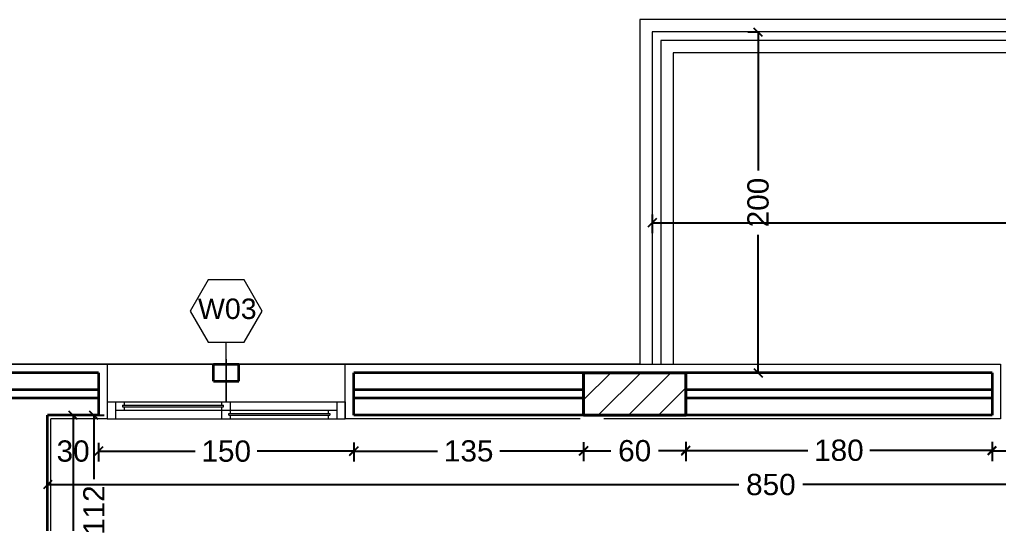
# Model space of a CAD drawing. Header units: inches. Extents: x -580639 to 179052, y 0 to 152898.
# Drawn here: x -345070 to -339319, y 142593 to 145555 of the extents above; entities that cross this region are included whole.
import ezdxf
from ezdxf.enums import TextEntityAlignment as Align

# ---------------------------------------------------------------- set-up
doc = ezdxf.new("R2010")
doc.units = ezdxf.units.IN
doc.header["$LTSCALE"] = 500
doc.header["$MEASUREMENT"] = 0
for name, color, linetype, lineweight in [('A-0.2', 61, 'Continuous', 20), ('A-balc', 31, 'Continuous', 18), ('A-wall', 52, 'Continuous', 35), ('col', 4, 'Continuous', 40), ('DIM', 8, 'Continuous', 18), ('fini', 11, 'Continuous', 13), ('H-text atribute', 130, 'Continuous', 20), ('Room reference', 50, 'Continuous', 13), ('WIN', 3, 'Continuous', 18)]:
    doc.layers.add(name, color=color, linetype=linetype, lineweight=lineweight)
doc.styles.add('50', font='arial.ttf', dxfattribs={"height": 125})
doc.styles.get("Standard").update_dxf_attribs({"font": 'arial.ttf'})
doc.dimstyles.new('DIM', dxfattribs={"dimscale": 50, "dimtxt": 125, "dimasz": 1, "dimexe": 1.2, "dimexo": 1, "dimgap": 1, "dimtad": 0, "dimtoh": 1, "dimdec": 0, "dimlfac": 0.1, "dimrnd": 1, "dimdsep": 46, "dimtxsty": '50', "dimblk": 'OBLIQUE', "dimcen": 0.09, "dimclrt": 8, "dimadec": 0, "dimazin": 0, "dimtfac": 1, "dimtdec": 0, "dimtix": 1, "dimtofl": 0, "dimtmove": 2, "dimatfit": 2, "dimfxl": 1, "dimfxlon": 1, "dimtzin": 0, "dimarcsym": 0})

# ---------------------------------------------------------------- blocks, each defined once
blk = doc.blocks.new('win')
at = {"layer": 'WIN'}
for p, q in [((-725, 35), (675, 35)), ((-725, 35), (-725, -65)), ((-675, 35), (-675, -65)), ((-635, 15), (-40, 15)), ((-635, 15), (-635, 5)), ((-635, 5), (-50, 5)), ((-635, 5), (-40, 5)), ((-625, 35), (-625, 15)), ((-625, 5), (-625, -15)), ((-50, 15), (-50, 35)), ((-50, -65), (-50, 5)), ((-40, 5), (-40, 15)), ((0, -35), (0, 35)), ((625, 35), (625, -65)), ((675, 35), (675, -65)), ((-675, -15), (-50, -15)), ((-50, -15), (625, -15)), ((-10, -35), (585, -35)), ((-10, -35), (585, -35)), ((-10, -45), (-10, -35)), ((-10, -45), (585, -45)), ((0, -65), (0, -45)), ((575, -15), (575, -35)), ((575, -45), (575, -65)), ((585, -35), (585, -45)), ((-725, -65), (675, -65))]:
    blk.add_line(p, q, dxfattribs=at)
blk = doc.blocks.new('WIND')
at = {"layer": 'Room reference', "ltscale": 1000}
blk.add_lwpolyline([(0.4025, -0.0018), (0.2969, 0.1812), (0.0857, 0.1812), (-0.0199, -0.0018), (0.0857, -0.1847), (0.2969, -0.1847)], close=True, dxfattribs=at)
blk.add_attdef('001', text='', height=0.12, dxfattribs=at).set_placement((0.1979, 0.0114), align=Align.MIDDLE_CENTER)
blk = doc.blocks.new('_Oblique')
at = {"color": 0, "linetype": 'ByBlock', "lineweight": -2}
blk.add_line((-0.5, -0.5), (0.5, 0.5), dxfattribs=at)
blk = doc.blocks.new('*D1142')
at = {"layer": 'Defpoints', "color": 0, "transparency": 16777216}
for p in [(-340708.2, 145480.1), (-340730.7, 143478.5), (-340708.2, 143478.5)]:
    blk.add_point(p, dxfattribs=at)
at = {"layer": 'DIM', "color": 0, "lineweight": -2, "transparency": 16777216}
for p, q in [((-340730.7, 145480.1), (-340790.7, 145480.1)), ((-340730.7, 145480.1), (-340730.7, 144668.2)), ((-340730.7, 143478.5), (-340730.7, 144290.3)), ((-340730.7, 143478.5), (-340790.7, 143478.5))]:
    blk.add_line(p, q, dxfattribs=at)
at = {"layer": 'DIM', "color": 0, "lineweight": -2, "transparency": 16777216, "xscale": 50, "yscale": 50, "zscale": 50}
for p, rotation in [((-340730.7, 145480.1), 90), ((-340730.7, 143478.5), 270)]:
    blk.add_blockref('_Oblique', p, dxfattribs=dict(at, rotation=rotation))
at = {"layer": 'DIM', "color": 8, "transparency": 16777216, "insert": (-340730.7, 144479.3), "char_height": 125, "attachment_point": 5, "rotation": 90, "style": '50'}
blk.add_mtext('200', dxfattribs=at)
blk = doc.blocks.new('*D1144')
at = {"layer": 'Defpoints', "color": 0, "transparency": 16777216}
for p in [(-341353.2, 144505.5), (-336208.2, 144505.5), (-336208.2, 144359.9)]:
    blk.add_point(p, dxfattribs=at)
at = {"layer": 'DIM', "color": 0, "lineweight": -2, "transparency": 16777216}
for p, q in [((-341353.2, 144409.9), (-341353.2, 144299.9)), ((-336208.2, 144409.9), (-336208.2, 144299.9)), ((-341353.2, 144359.9), (-338969.3, 144359.9)), ((-336208.2, 144359.9), (-338592.2, 144359.9))]:
    blk.add_line(p, q, dxfattribs=at)
at = {"layer": 'DIM', "color": 0, "lineweight": -2, "transparency": 16777216, "xscale": 50, "yscale": 50, "zscale": 50, "rotation": 180}
blk.add_blockref('_Oblique', (-341353.2, 144359.9), dxfattribs=at)
at = {"layer": 'DIM', "color": 0, "lineweight": -2, "transparency": 16777216, "xscale": 50, "yscale": 50, "zscale": 50}
blk.add_blockref('_Oblique', (-336208.2, 144359.9), dxfattribs=at)
at = {"layer": 'DIM', "color": 8, "transparency": 16777216, "insert": (-338780.7, 144359.9), "char_height": 125, "attachment_point": 5, "style": '50'}
blk.add_mtext('515', dxfattribs=at)
blk = doc.blocks.new('*D1196')
at = {"layer": 'Defpoints', "color": 0, "transparency": 16777216}
for p in [(-339356, 143228.5), (-337655.4, 143228.5), (-339356, 143018.6)]:
    blk.add_point(p, dxfattribs=at)
at = {"layer": 'DIM', "color": 0, "lineweight": -2, "transparency": 16777216}
for p, q in [((-339356, 143068.6), (-339356, 142958.6)), ((-337655.4, 143068.6), (-337655.4, 142958.6)), ((-339356, 143018.6), (-338687.7, 143018.6)), ((-337655.4, 143018.6), (-338323.7, 143018.6))]:
    blk.add_line(p, q, dxfattribs=at)
at = {"layer": 'DIM', "color": 0, "lineweight": -2, "transparency": 16777216, "xscale": 50, "yscale": 50, "zscale": 50, "rotation": 180}
blk.add_blockref('_Oblique', (-339356, 143018.6), dxfattribs=at)
at = {"layer": 'DIM', "color": 0, "lineweight": -2, "transparency": 16777216, "xscale": 50, "yscale": 50, "zscale": 50}
blk.add_blockref('_Oblique', (-337655.4, 143018.6), dxfattribs=at)
at = {"layer": 'DIM', "color": 8, "transparency": 16777216, "insert": (-338505.7, 143018.6), "char_height": 125, "attachment_point": 5, "style": '50'}
blk.add_mtext('170', dxfattribs=at)
blk = doc.blocks.new('*D1197')
at = {"layer": 'Defpoints', "color": 0, "transparency": 16777216}
for p in [(-341156, 143228.5), (-339356, 143228.5), (-341156, 143022.2)]:
    blk.add_point(p, dxfattribs=at)
at = {"layer": 'DIM', "color": 0, "lineweight": -2, "transparency": 16777216}
for p, q in [((-341156, 143072.2), (-341156, 142962.2)), ((-339356, 143072.2), (-339356, 142962.2)), ((-341156, 143022.2), (-340438, 143022.2)), ((-339356, 143022.2), (-340074, 143022.2))]:
    blk.add_line(p, q, dxfattribs=at)
at = {"layer": 'DIM', "color": 0, "lineweight": -2, "transparency": 16777216, "xscale": 50, "yscale": 50, "zscale": 50, "rotation": 180}
blk.add_blockref('_Oblique', (-341156, 143022.2), dxfattribs=at)
at = {"layer": 'DIM', "color": 0, "lineweight": -2, "transparency": 16777216, "xscale": 50, "yscale": 50, "zscale": 50}
blk.add_blockref('_Oblique', (-339356, 143022.2), dxfattribs=at)
at = {"layer": 'DIM', "color": 8, "transparency": 16777216, "insert": (-340256, 143022.2), "char_height": 125, "attachment_point": 5, "style": '50'}
blk.add_mtext('180', dxfattribs=at)
blk = doc.blocks.new('*D1198')
at = {"layer": 'Defpoints', "color": 0, "transparency": 16777216}
for p in [(-341756, 143228.5), (-341156, 143228.5), (-341756, 143019.5)]:
    blk.add_point(p, dxfattribs=at)
at = {"layer": 'DIM', "color": 0, "lineweight": -2, "transparency": 16777216}
for p, q in [((-341756, 143069.5), (-341756, 142959.5)), ((-341156, 143069.5), (-341156, 142959.5)), ((-341756, 143019.5), (-341595.7, 143019.5)), ((-341156, 143019.5), (-341316.4, 143019.5))]:
    blk.add_line(p, q, dxfattribs=at)
at = {"layer": 'DIM', "color": 0, "lineweight": -2, "transparency": 16777216, "xscale": 50, "yscale": 50, "zscale": 50, "rotation": 180}
blk.add_blockref('_Oblique', (-341756, 143019.5), dxfattribs=at)
at = {"layer": 'DIM', "color": 0, "lineweight": -2, "transparency": 16777216, "xscale": 50, "yscale": 50, "zscale": 50}
blk.add_blockref('_Oblique', (-341156, 143019.5), dxfattribs=at)
at = {"layer": 'DIM', "color": 8, "transparency": 16777216, "insert": (-341456, 143019.5), "char_height": 125, "attachment_point": 5, "style": '50'}
blk.add_mtext('60', dxfattribs=at)
blk = doc.blocks.new('*D1199')
at = {"layer": 'Defpoints', "color": 0, "transparency": 16777216}
for p in [(-343106.4, 143228.5), (-341756.7, 143228.5), (-343106.4, 143018.4)]:
    blk.add_point(p, dxfattribs=at)
at = {"layer": 'DIM', "color": 0, "lineweight": -2, "transparency": 16777216}
for p, q in [((-343106.4, 143068.4), (-343106.4, 142958.4)), ((-341756.7, 143068.4), (-341756.7, 142958.4)), ((-343106.4, 143018.4), (-342614.2, 143018.4)), ((-341756.7, 143018.4), (-342248.8, 143018.4))]:
    blk.add_line(p, q, dxfattribs=at)
at = {"layer": 'DIM', "color": 0, "lineweight": -2, "transparency": 16777216, "xscale": 50, "yscale": 50, "zscale": 50, "rotation": 180}
blk.add_blockref('_Oblique', (-343106.4, 143018.4), dxfattribs=at)
at = {"layer": 'DIM', "color": 0, "lineweight": -2, "transparency": 16777216, "xscale": 50, "yscale": 50, "zscale": 50}
blk.add_blockref('_Oblique', (-341756.7, 143018.4), dxfattribs=at)
at = {"layer": 'DIM', "color": 8, "transparency": 16777216, "insert": (-342431.5, 143018.4), "char_height": 125, "attachment_point": 5, "style": '50'}
blk.add_mtext('135', dxfattribs=at)
blk = doc.blocks.new('*D1200')
at = {"layer": 'Defpoints', "color": 0, "transparency": 16777216}
for p in [(-344605.7, 143228.5), (-343106.4, 143228.5), (-344605.7, 143017.1)]:
    blk.add_point(p, dxfattribs=at)
at = {"layer": 'DIM', "color": 0, "lineweight": -2, "transparency": 16777216}
for p, q in [((-344605.7, 143067.1), (-344605.7, 142957.1)), ((-343106.4, 143067.1), (-343106.4, 142957.1)), ((-344605.7, 143017.1), (-344038, 143017.1)), ((-343106.4, 143017.1), (-343674, 143017.1))]:
    blk.add_line(p, q, dxfattribs=at)
at = {"layer": 'DIM', "color": 0, "lineweight": -2, "transparency": 16777216, "xscale": 50, "yscale": 50, "zscale": 50, "rotation": 180}
blk.add_blockref('_Oblique', (-344605.7, 143017.1), dxfattribs=at)
at = {"layer": 'DIM', "color": 0, "lineweight": -2, "transparency": 16777216, "xscale": 50, "yscale": 50, "zscale": 50}
blk.add_blockref('_Oblique', (-343106.4, 143017.1), dxfattribs=at)
at = {"layer": 'DIM', "color": 8, "transparency": 16777216, "insert": (-343856, 143017.1), "char_height": 125, "attachment_point": 5, "style": '50'}
blk.add_mtext('150', dxfattribs=at)
blk = doc.blocks.new('*D1201')
at = {"layer": 'Defpoints', "color": 0, "transparency": 16777216}
for p in [(-344905.7, 143228.5), (-344605.7, 143228.5), (-344905.7, 143017.4)]:
    blk.add_point(p, dxfattribs=at)
at = {"layer": 'DIM', "color": 0, "lineweight": -2, "transparency": 16777216}
for p, q in [((-344905.7, 143067.4), (-344905.7, 142957.4)), ((-344605.7, 143067.4), (-344605.7, 142957.4))]:
    blk.add_line(p, q, dxfattribs=at)
at = {"layer": 'DIM', "color": 8, "transparency": 16777216, "insert": (-344755.7, 143017.4), "char_height": 125, "attachment_point": 5, "style": '50'}
blk.add_mtext('30', dxfattribs=at)
blk = doc.blocks.new('*D1202')
at = {"layer": 'Defpoints', "color": 0, "transparency": 16777216}
for p in [(-344905.7, 142874.1), (-336405.7, 142874.1), (-336405.7, 142820.7)]:
    blk.add_point(p, dxfattribs=at)
at = {"layer": 'DIM', "color": 0, "lineweight": -2, "transparency": 16777216}
for p, q in [((-344905.7, 142824.1), (-344905.7, 142760.7)), ((-344905.7, 142820.7), (-340843.7, 142820.7)), ((-336405.7, 142820.7), (-340467.8, 142820.7)), ((-336405.7, 142824.1), (-336405.7, 142760.7))]:
    blk.add_line(p, q, dxfattribs=at)
at = {"layer": 'DIM', "color": 0, "lineweight": -2, "transparency": 16777216, "xscale": 50, "yscale": 50, "zscale": 50, "rotation": 180}
blk.add_blockref('_Oblique', (-344905.7, 142820.7), dxfattribs=at)
at = {"layer": 'DIM', "color": 0, "lineweight": -2, "transparency": 16777216, "xscale": 50, "yscale": 50, "zscale": 50}
blk.add_blockref('_Oblique', (-336405.7, 142820.7), dxfattribs=at)
at = {"layer": 'DIM', "color": 8, "transparency": 16777216, "insert": (-340655.7, 142820.7), "char_height": 125, "attachment_point": 5, "style": '50'}
blk.add_mtext('850', dxfattribs=at)
blk = doc.blocks.new('*D1203')
at = {"layer": 'Defpoints', "color": 0, "transparency": 16777216}
for p in [(-344905.7, 143228.5), (-344905.7, 142113.2), (-344633.9, 142113.2)]:
    blk.add_point(p, dxfattribs=at)
at = {"layer": 'DIM', "color": 0, "lineweight": -2, "transparency": 16777216}
for p, q in [((-344683.9, 143228.5), (-344573.9, 143228.5)), ((-344633.9, 143228.5), (-344633.9, 142852.4)), ((-344633.9, 142113.2), (-344633.9, 142489.3)), ((-344683.9, 142113.2), (-344573.9, 142113.2))]:
    blk.add_line(p, q, dxfattribs=at)
at = {"layer": 'DIM', "color": 0, "lineweight": -2, "transparency": 16777216, "xscale": 50, "yscale": 50, "zscale": 50}
for p, rotation in [((-344633.9, 143228.5), 90), ((-344633.9, 142113.2), 270)]:
    blk.add_blockref('_Oblique', p, dxfattribs=dict(at, rotation=rotation))
at = {"layer": 'DIM', "color": 8, "transparency": 16777216, "insert": (-344633.9, 142670.9), "char_height": 125, "attachment_point": 5, "rotation": 90, "style": '50'}
blk.add_mtext('112', dxfattribs=at)
blk = doc.blocks.new('*D1206')
at = {"layer": 'Defpoints', "color": 0, "transparency": 16777216}
for p in [(-344755.7, 143228.5), (-344755.7, 138230.5), (-344755.7, 138230.5)]:
    blk.add_point(p, dxfattribs=at)
at = {"layer": 'DIM', "color": 0, "lineweight": -2, "transparency": 16777216}
for p, q in [((-344755.7, 143228.5), (-344815.7, 143228.5)), ((-344755.7, 143228.5), (-344755.7, 140917.4)), ((-344755.7, 138230.5), (-344755.7, 140541.6)), ((-344755.7, 138230.5), (-344815.7, 138230.5))]:
    blk.add_line(p, q, dxfattribs=at)
at = {"layer": 'DIM', "color": 0, "lineweight": -2, "transparency": 16777216, "xscale": 50, "yscale": 50, "zscale": 50}
for p, rotation in [((-344755.7, 143228.5), 90), ((-344755.7, 138230.5), 270)]:
    blk.add_blockref('_Oblique', p, dxfattribs=dict(at, rotation=rotation))
at = {"layer": 'DIM', "color": 8, "transparency": 16777216, "insert": (-344755.7, 140729.5), "char_height": 125, "attachment_point": 5, "rotation": 90, "style": '50'}
blk.add_mtext('500', dxfattribs=at)

msp = doc.modelspace()

# ---------------------------------------------------------------- hatches: boundary and pattern name
at = {"layer": 'DIM', "transparency": 33554503}
h = msp.add_hatch(dxfattribs=at)
h.set_pattern_fill('ANSI31', color=256, scale=1000)
h.paths.add_polyline_path([(-336155.714, 141880.485), (-336405.714, 141880.485), (-336405.714, 141080.485), (-336155.714, 141080.485)])
h.paths.add_polyline_path([(-341156.023, 143478.485), (-341756.023, 143478.485), (-341756.023, 143228.485), (-341156.023, 143228.485)])

# ---------------------------------------------------------------- linework, layer by layer
at = {"layer": 'A-0.2'}
for p, q in [((-336208.214, 145482.596), (-341353.214, 145482.596)), ((-341353.214, 145482.596), (-341353.214, 143528.485)), ((-336258.214, 145432.596), (-341303.214, 145432.596)), ((-341303.214, 145432.596), (-341303.214, 143528.485)), ((-344556.043, 143528.485), (-343156.043, 143528.857))]:
    msp.add_line(p, q, dxfattribs=at)
at = {"layer": 'A-balc'}
for p, q in [((-336135.714, 145555.096), (-341425.714, 145555.096)), ((-341425.714, 145555.096), (-341425.714, 143528.485)), ((-336330.714, 145360.096), (-341230.714, 145360.096)), ((-341230.714, 145360.096), (-341230.714, 143528.485))]:
    msp.add_line(p, q, dxfattribs=at)
at = {"layer": 'A-wall'}
for p, q in [((-343931.352, 143428.671), (-343931.352, 143528.671)), ((-343931.352, 143528.671), (-343781.352, 143528.671)), ((-343781.352, 143428.671), (-343781.352, 143528.671)), ((-344605.714, 143478.485), (-348655.714, 143478.485)), ((-344605.714, 143478.485), (-344605.714, 143228.485)), ((-340068.002, 143478.485), (-343106.352, 143478.485)), ((-340360.262, 143478.485), (-343106.352, 143478.485)), ((-339356.023, 143478.485), (-343106.352, 143478.485)), ((-341968.002, 143478.485), (-343106.352, 143478.485)), ((-343106.352, 143228.485), (-343106.352, 143478.485)), ((-339356.023, 143478.485), (-339356.023, 143228.485)), ((-343931.352, 143428.671), (-343781.352, 143428.671)), ((-344605.714, 143378.485), (-346918.636, 143378.485)), ((-341756.023, 143378.485), (-343106.352, 143378.485)), ((-339356.023, 143378.485), (-341156.023, 143378.485)), ((-344605.714, 143328.485), (-346918.636, 143328.485)), ((-341756.023, 143328.485), (-343106.352, 143328.485)), ((-339356.023, 143328.485), (-341156.023, 143328.485)), ((-344605.714, 143228.485), (-344905.714, 143228.485)), ((-344905.714, 138230.485), (-344905.714, 143228.485)), ((-341756.681, 143228.485), (-343106.352, 143228.485)), ((-341968.002, 143228.485), (-343106.352, 143228.485)), ((-339356.023, 143228.485), (-341656.681, 143228.485))]:
    msp.add_line(p, q, dxfattribs=at)
at = {"layer": 'col'}
msp.add_lwpolyline([(-341756.023, 143228.485), (-341156.023, 143228.485), (-341156.023, 143478.485), (-341756.023, 143478.485)], close=True, dxfattribs=at)
at = {"layer": 'DIM'}
msp.add_lwpolyline([(-351375.714, 130230.485), (-336455.794, 130230.485), (-336455.794, 126330.485), (-334901.834, 126330.485), (-334901.834, 125076.086), (-329901.834, 125076.086), (-329901.834, 126330.485), (-325855.714, 126330.485), (-325855.714, 135400.485), (-336135.714, 135400.485), (-336135.714, 145555.096), (-341425.714, 145555.096), (-341425.714, 143528.485), (-351375.714, 143528.485)], close=True, dxfattribs=at)
at = {"layer": 'fini'}
for p, q in [((-344605.714, 143328.485), (-344905.714, 143328.485)), ((-344581.043, 143208.485), (-344885.714, 143208.485)), ((-344885.714, 138250.485), (-344885.714, 143208.485)), ((-341776.681, 143208.485), (-343106.352, 143208.485)), ((-341968.002, 143208.485), (-343106.352, 143208.485)), ((-339331.352, 143208.485), (-341636.681, 143208.485))]:
    msp.add_line(p, q, dxfattribs=at)
for points in [[(-348356.043, 143208.485), (-348705.706, 143209.348), (-348705.706, 143529.348), (-344556.043, 143528.485), (-344556.043, 143208.485), (-344581.043, 143208.485)], [(-343106.352, 143208.485), (-343156.352, 143208.485), (-343156.352, 143528.485), (-339306.352, 143528.485), (-339306.352, 143208.485), (-339331.352, 143208.485)]]:
    msp.add_lwpolyline(points, dxfattribs=at)
at = {"layer": 'Room reference'}
for p, q in [((-343856.352, 143308.485), (-343856.352, 143658.485)), ((-343856.352, 143558.485), (-343856.352, 143308.485))]:
    msp.add_line(p, q, dxfattribs=at)

# ---------------------------------------------------------------- block references
at = {"layer": 'fini'}
msp.add_blockref('win', (-343831.352, 143273.485), dxfattribs=at)
at = {"layer": 'Room reference'}
ref = msp.add_blockref('WIND', (-344047.678, 143843.142), dxfattribs=dict(at, xscale=1000, yscale=1000, zscale=1000))
ref.add_attrib('001', 'W03', dxfattribs={"layer": 'H-text atribute', "ltscale": 1000, "height": 120}).set_placement((-343849.76, 143854.502), align=Align.MIDDLE_CENTER)

# ---------------------------------------------------------------- dimensions: what is measured, and where the dimension line sits
at = {"layer": 'DIM'}
for base, p1, p2, picture, middle in [((-340730.714, 143478.485), (-340708.202, 145480.096), (-340708.202, 143478.485), '*D1142', (-340730.714, 144479.291)), ((-344633.935, 142113.243), (-344905.714, 143228.485), (-344905.714, 142113.243), '*D1203', (-344633.935, 142670.864)), ((-344755.714, 138230.485), (-344755.714, 143228.485), (-344755.714, 138230.485), '*D1206', (-344755.714, 140729.485))]:
    dim = msp.add_linear_dim(base=base, p1=p1, p2=p2, angle=90, dimstyle='DIM', dxfattribs=at)
    dim.commit()
    dim.dimension.update_dxf_attribs({"geometry": picture, "text_midpoint": middle})
dim = msp.add_linear_dim(base=(-336208.214, 144359.931), p1=(-341353.214, 144505.541), p2=(-336208.214, 144505.541), text='515', dimstyle='DIM', dxfattribs=at)
dim.commit()
dim.dimension.update_dxf_attribs({"geometry": '*D1144', "text_midpoint": (-338780.714, 144359.931)})
for base, p1, p2, picture, middle in [((-344905.714, 143017.395), (-344605.714, 143228.485), (-344905.714, 143228.485), '*D1201', (-344755.714, 143017.395)), ((-344605.714, 143017.085), (-343106.352, 143228.485), (-344605.714, 143228.485), '*D1200', (-343856.033, 143017.085)), ((-343106.352, 143018.378), (-341756.681, 143228.485), (-343106.352, 143228.485), '*D1199', (-342431.517, 143018.378)), ((-341756.023, 143019.496), (-341156.023, 143228.485), (-341756.023, 143228.485), '*D1198', (-341456.023, 143019.496)), ((-341156.023, 143022.159), (-339356.023, 143228.485), (-341156.023, 143228.485), '*D1197', (-340256.023, 143022.159)), ((-339356.023, 143018.628), (-337655.385, 143228.485), (-339356.023, 143228.485), '*D1196', (-338505.704, 143018.628)), ((-336405.714, 142820.701), (-344905.714, 142874.063), (-336405.714, 142874.063), '*D1202', (-340655.714, 142820.701))]:
    dim = msp.add_linear_dim(base=base, p1=p1, p2=p2, dimstyle='DIM', dxfattribs=at)
    dim.commit()
    dim.dimension.update_dxf_attribs({"geometry": picture, "text_midpoint": middle})

doc.saveas('drawing.dxf')
